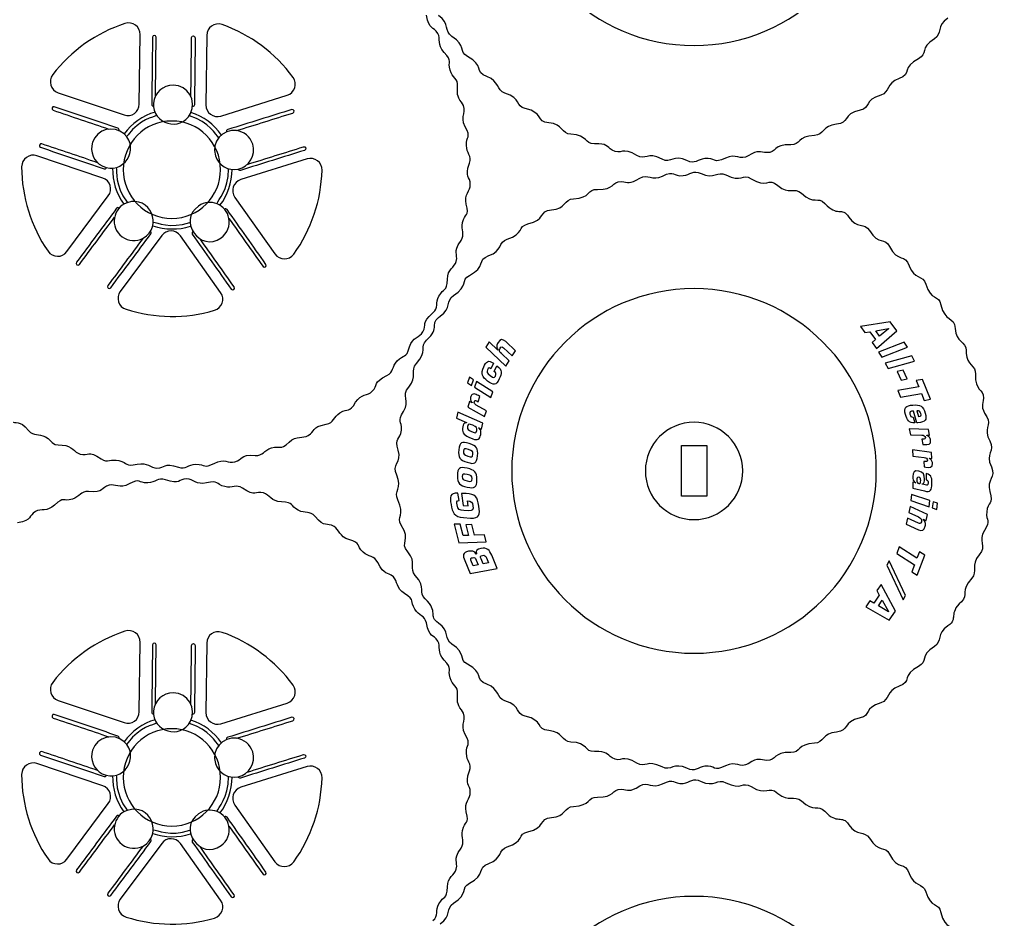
# Model space of a CAD drawing. Extents: x 460 to 1040, y 10 to 890.
# Drawn here: x 645.4 to 743.6, y 596.3 to 686.7 of the extents above; entities that cross this region are included whole.
import ezdxf

# ---------------------------------------------------------------- set-up
doc = ezdxf.new("R2010")
doc.units = 0
doc.layers.get('0').update_dxf_attribs({"linetype": 'CONTINUOUS'})

msp = doc.modelspace()

# ---------------------------------------------------------------- linework, layer by layer
at = {"color": 7}
for p, q in [((657.408, 678.2489), (657.4883, 685.2331)), ((664.1844, 685.1537), (664.1041, 678.1719)), ((649.2531, 679.3933), (655.8709, 677.1589)), ((665.6158, 677.0469), (672.2793, 679.128)), ((653.7286, 670.8141), (647.1134, 673.048)), ((674.2758, 672.7358), (667.6118, 670.6546)), ((650.122, 663.4153), (654.2903, 669.0153)), ((667.009, 668.8693), (671.0493, 663.172)), ((659.6623, 665.0175), (655.4942, 659.4169)), ((665.5867, 659.2982), (661.5464, 664.9957)), ((711.9212, 638.8051), (711.9212, 643.9048)), ((711.9212, 643.9048), (714.4712, 643.9048)), ((714.4712, 643.9048), (714.4712, 638.8051)), ((714.4712, 638.8051), (711.9212, 638.8051)), ((657.408, 617.1369), (657.4883, 624.1211)), ((664.1844, 624.0417), (664.1041, 617.0599)), ((649.2531, 618.2813), (655.8709, 616.0469)), ((665.6158, 615.9349), (672.2793, 618.016)), ((653.7286, 609.7021), (647.1134, 611.936)), ((674.2758, 611.6238), (667.6118, 609.5426)), ((650.122, 602.3033), (654.2903, 607.9033)), ((667.009, 607.7573), (671.0493, 602.06)), ((659.6623, 603.9055), (655.4942, 598.3049)), ((665.5867, 598.1862), (661.5464, 603.8837))]:
    msp.add_line(p, q, dxfattribs=at)
at = {"color": 1}
for p, q in [((656.2756, 675.1628), (656.1279, 674.9741)), ((732.936, 656.3452), (729.934, 655.8729)), ((733.5811, 655.4587), (732.936, 656.3452)), ((729.934, 655.8729), (730.3754, 655.2664)), ((730.3754, 655.2664), (730.8874, 655.3536)), ((730.8874, 655.3536), (731.4582, 654.5693)), ((731.4703, 655.4478), (732.7598, 655.6681)), ((731.8651, 654.9055), (731.4703, 655.4478)), ((731.5408, 653.6655), (733.5811, 655.4587)), ((732.7639, 655.6624), (731.8651, 654.9055)), ((732.7598, 655.6681), (732.7639, 655.6624)), ((695.2272, 653.4433), (694.2574, 654.3655)), ((731.4582, 654.5693), (731.1078, 654.2605)), ((692.5941, 654.3252), (692.2694, 653.7965)), ((692.2694, 653.7965), (694.2737, 651.8916)), ((693.4583, 653.5061), (692.5941, 654.3252)), ((693.4716, 653.5278), (693.4583, 653.5061)), ((694.0405, 653.7369), (694.9024, 652.915)), ((694.9024, 652.915), (695.2272, 653.4433)), ((731.1078, 654.2605), (731.5408, 653.6655)), ((734.3145, 654.3094), (731.7373, 653.3075)), ((732.0771, 652.7887), (734.6543, 653.7905)), ((734.6543, 653.7905), (734.3145, 654.3094)), ((694.5984, 652.4201), (693.8256, 653.1534)), ((694.2737, 651.8916), (694.5984, 652.4201)), ((731.7373, 653.3075), (732.0771, 652.7887)), ((735.1006, 652.9382), (732.4364, 652.1985)), ((732.7228, 651.6483), (735.3871, 652.388)), ((735.3871, 652.388), (735.1006, 652.9382)), ((693.0344, 652.1848), (692.7628, 651.6272)), ((693.1059, 651.3598), (693.3775, 651.9173)), ((732.4364, 652.1985), (732.7228, 651.6483)), ((734.2167, 651.4997), (733.6265, 651.3685)), ((734.6252, 650.608), (734.2167, 651.4997)), ((690.6232, 650.7866), (690.4081, 650.2049)), ((691.0347, 650.5268), (690.6232, 650.7866)), ((690.8194, 649.945), (691.0347, 650.5268)), ((733.6265, 651.3685), (734.0348, 650.4763)), ((734.0348, 650.4763), (734.6252, 650.608)), ((736.1796, 650.5552), (735.547, 650.447)), ((735.547, 650.447), (735.8033, 649.8035)), ((736.972, 648.5648), (736.1796, 650.5552)), ((690.4081, 650.2049), (690.8194, 649.945)), ((691.3254, 650.3461), (691.11, 649.7644)), ((691.11, 649.7644), (692.7457, 648.7283)), ((692.9611, 649.3101), (691.3254, 650.3461)), ((735.8033, 649.8035), (733.7103, 649.4441)), ((733.7103, 649.4441), (733.9773, 648.774)), ((691.4816, 648.3205), (691.6492, 648.8537)), ((691.6492, 648.8537), (691.5179, 648.929)), ((692.7457, 648.7283), (692.9611, 649.3101)), ((733.9773, 648.774), (736.07, 649.1335)), ((736.07, 649.1335), (736.3396, 648.4568)), ((736.3396, 648.4568), (736.972, 648.5648)), ((690.6234, 648.3447), (690.4429, 647.7699)), ((690.4429, 647.7699), (692.128, 646.8166)), ((690.8701, 648.2026), (690.6234, 648.3447)), ((690.8777, 648.2269), (690.8701, 648.2026)), ((692.3141, 647.4087), (691.3027, 647.9795)), ((691.4009, 648.3647), (691.4816, 648.3205)), ((689.4299, 647.2772), (689.3041, 646.67)), ((689.3041, 646.67), (690.3177, 646.2279)), ((691.9624, 646.1675), (689.4299, 647.2772)), ((692.128, 646.8166), (692.3141, 647.4087)), ((735.2228, 646.7699), (735.39, 646.1835)), ((735.604, 646.1958), (735.2669, 647.3786)), ((735.6161, 647.4033), (735.7832, 646.8169)), ((690.3177, 646.2279), (690.3117, 646.1997)), ((691.5264, 645.6796), (691.5322, 645.7078)), ((691.5322, 645.7078), (691.8367, 645.5601)), ((691.8367, 645.5601), (691.9624, 646.1675)), ((736.7778, 645.5345), (734.8428, 645.5994)), ((734.8428, 645.5994), (734.9518, 644.9888)), ((735.7106, 646.2037), (735.604, 646.1958)), ((736.8836, 644.9414), (736.7778, 645.5345)), ((690.5419, 644.7674), (690.9473, 644.5913)), ((734.9518, 644.9888), (736.1128, 644.9505)), ((736.2038, 644.5638), (736.1118, 644.5657)), ((736.1118, 644.5657), (736.2099, 644.0153)), ((736.6038, 644.9283), (736.5992, 644.9532)), ((736.5992, 644.9532), (736.8836, 644.9414)), ((736.2099, 644.0153), (736.3612, 644.0093)), ((737.0742, 643.2127), (735.1556, 643.4715)), ((735.1556, 643.4715), (735.2029, 642.8529)), ((735.2029, 642.8529), (736.3539, 642.6983)), ((736.8403, 642.6269), (736.8383, 642.6521)), ((736.8383, 642.6521), (737.12, 642.6122)), ((737.12, 642.6122), (737.0742, 643.2127)), ((736.4057, 642.3045), (736.3144, 642.3155)), ((736.3144, 642.3155), (736.357, 641.758)), ((736.357, 641.758), (736.5069, 641.737)), ((736.5592, 641.0827), (736.5447, 640.4626)), ((735.2084, 640.2411), (735.194, 639.621)), ((735.194, 639.621), (736.3708, 639.3412)), ((735.4879, 640.1518), (735.2084, 640.2411)), ((735.4882, 640.1733), (735.4879, 640.1518)), ((736.152, 640.0172), (736.1527, 640.0461)), ((736.4498, 639.9451), (736.152, 640.0172)), ((689.5666, 638.4001), (689.4579, 639.1239)), ((690.2825, 639.0728), (689.8003, 639.1024)), ((689.8003, 639.1024), (689.9829, 637.8862)), ((735.0809, 639.0021), (735.0054, 638.3863)), ((736.9111, 638.3716), (735.0809, 639.0021)), ((689.9829, 637.8862), (690.4941, 637.8574)), ((690.4941, 637.8574), (690.4201, 638.3495)), ((734.9337, 637.784), (734.7991, 637.1784)), ((736.6943, 636.9785), (734.9337, 637.784)), ((735.0054, 638.3863), (736.8359, 637.7558)), ((736.8359, 637.7558), (736.9111, 638.3716)), ((737.2358, 638.2628), (737.1604, 637.6471)), ((737.6961, 638.1048), (737.2358, 638.2628)), ((737.621, 637.4892), (737.6961, 638.1048)), ((690.4961, 637.358), (690.0472, 637.3852)), ((734.7991, 637.1784), (735.7689, 636.7374)), ((736.5598, 636.3729), (736.6943, 636.9785)), ((737.1604, 637.6471), (737.621, 637.4892)), ((689.6759, 636.0183), (689.0724, 635.9917)), ((689.0724, 635.9917), (689.5442, 634.1319)), ((689.9703, 634.8578), (689.6759, 636.0183)), ((689.9958, 636.6593), (690.7097, 636.6169)), ((690.8456, 635.9691), (690.2412, 635.9458)), ((690.2412, 635.9458), (690.5127, 634.876)), ((691.117, 634.8995), (690.8456, 635.9691)), ((734.673, 636.6116), (734.5383, 636.006)), ((734.5383, 636.006), (735.756, 635.4507)), ((735.756, 636.1157), (734.673, 636.6116)), ((736.2256, 636.4991), (736.2311, 636.5237)), ((736.2311, 636.5237), (736.5598, 636.3729)), ((690.5127, 634.876), (689.9703, 634.8578)), ((692.1297, 634.9405), (691.117, 634.8995)), ((692.3072, 634.2413), (692.1297, 634.9405)), ((689.5442, 634.1319), (692.3072, 634.2413)), ((733.8339, 633.7281), (733.5776, 633.0539)), ((735.6194, 632.579), (733.8339, 633.7281)), ((691.3222, 633.0058), (691.2932, 633.0012)), ((693.4015, 631.5565), (692.8482, 632.881)), ((733.5776, 633.0539), (735.3632, 631.9046)), ((735.8654, 633.2261), (735.6194, 632.579)), ((735.6437, 630.8758), (736.4045, 632.8787)), ((736.4045, 632.8787), (735.8654, 633.2261)), ((690.1368, 632.3539), (690.6844, 631.043)), ((690.9996, 631.8232), (690.7658, 632.3826)), ((691.4924, 631.916), (690.9996, 631.8232)), ((691.2921, 632.3952), (691.4924, 631.916)), ((691.9966, 632.0094), (691.7813, 632.5252)), ((692.5288, 632.1104), (691.9966, 632.0094)), ((692.319, 632.6132), (692.5288, 632.1104)), ((732.8382, 632.319), (732.5988, 631.8867)), ((732.5988, 631.8867), (734.2297, 628.4093)), ((734.4691, 628.8414), (732.8382, 632.319)), ((735.3632, 631.9046), (735.1044, 631.2236)), ((690.6844, 631.043), (693.4015, 631.5565)), ((735.1044, 631.2236), (735.6437, 630.8758)), ((732.005, 629.9412), (731.5803, 629.3229)), ((733.4511, 627.2686), (732.005, 629.9412)), ((731.8333, 628.8694), (731.2841, 628.0696)), ((731.5803, 629.3229), (731.8333, 628.8694)), ((734.2297, 628.4093), (734.4691, 628.8414)), ((730.8761, 628.2972), (730.4597, 627.6904)), ((731.2841, 628.0696), (730.8761, 628.2972)), ((731.7367, 627.7982), (732.1163, 628.3512)), ((732.1163, 628.3512), (732.754, 627.2091)), ((730.4597, 627.6904), (732.8304, 626.3648)), ((732.7499, 627.2032), (731.7367, 627.7982)), ((732.754, 627.2091), (732.7499, 627.2032)), ((732.8304, 626.3648), (733.4511, 627.2686)), ((656.2756, 614.0508), (656.1279, 613.8621))]:
    msp.add_line(p, q, dxfattribs=at)
at = {"color": 3}
for points in [[(694.8633, 702.4671), (694.8633, 692.3421), (703.0713, 684.1342), (713.1962, 684.1342)], [(713.1962, 684.1342), (723.3213, 684.1342), (731.5293, 692.3421), (731.5293, 702.4671)], [(687.4247, 685.357), (686.9778, 686.1202), (686.5731, 685.6094), (686.2755, 687.1823)], [(688.8435, 685.0548), (688.0204, 685.5799), (688.7007, 686.3327), (687.5073, 687.1523)], [(738.7291, 686.8942), (737.5266, 686.0881), (738.2034, 685.3311), (737.3725, 684.8104)], [(688.0664, 683.4502), (687.3582, 684.2025), (687.7454, 684.8091), (687.4247, 685.357)], [(690.423, 683.0345), (689.4996, 683.5201), (690.329, 684.107), (688.8435, 685.0548)], [(737.3725, 684.8104), (735.8744, 683.872), (736.7023, 683.2823), (735.7729, 682.8064)], [(688.664, 681.6563), (688.3723, 682.6231), (688.9815, 682.478), (688.0664, 683.4502)], [(692.3472, 681.0254), (691.1001, 681.4646), (692.0959, 682.1546), (690.423, 683.0345)], [(735.7729, 682.8064), (734.0923, 681.9462), (735.0807, 681.2436), (733.8285, 680.8166)], [(689.4229, 680.0286), (689.4822, 680.8191), (688.8926, 680.8988), (688.664, 681.6563)], [(694.18, 679.3454), (693.2474, 679.6402), (693.7117, 680.5449), (692.3472, 681.0254)], [(689.8104, 678.4307), (689.3262, 679.0533), (689.3742, 679.3803), (689.4229, 680.0286)], [(733.8285, 680.8166), (732.4588, 680.3495), (732.9156, 679.4418), (731.9788, 679.155)], [(696.2285, 677.8025), (695.2124, 678.0308), (695.86, 678.814), (694.18, 679.3454)], [(731.9788, 679.155), (730.2917, 678.6383), (730.9356, 677.8535), (729.9158, 677.6332)], [(690.187, 675.9606), (689.5749, 677.0981), (690.5368, 677.4936), (689.8104, 678.4307)], [(698.6055, 676.3595), (697.2882, 676.4631), (698.068, 677.3896), (696.2285, 677.8025)], [(729.9158, 677.6332), (728.0685, 677.2339), (728.8429, 676.3054), (727.5237, 676.2138)], [(700.8106, 675.2109), (699.8375, 675.2561), (700.0453, 676.2462), (698.6055, 676.3595)], [(727.5237, 676.2138), (726.0818, 676.1139), (726.2799, 675.1217), (725.3055, 675.088)], [(690.3007, 674.0733), (690.2688, 675.0833), (690.8196, 674.7851), (690.187, 675.9606)], [(703.1901, 674.2514), (702.1491, 674.2107), (702.5711, 675.129), (700.8106, 675.2109)], [(725.3055, 675.088), (723.5445, 675.0274), (723.9616, 674.1012), (722.9179, 674.1523)], [(690.6116, 672.3038), (690.8742, 673.0524), (690.3257, 673.2803), (690.3007, 674.0733)], [(704.9754, 673.6079), (704.3759, 673.9773), (704.4668, 674.3011), (703.1901, 674.2514)], [(707.4582, 673.0845), (705.9735, 674.0412), (705.8542, 673.0668), (704.9754, 673.6079)], [(722.9179, 674.1523), (721.1542, 674.2384), (721.5408, 673.3368), (720.5074, 673.3634)], [(709.9948, 672.7006), (708.4311, 673.5256), (708.3346, 672.5198), (707.4582, 673.0845)], [(712.4766, 672.5683), (711.175, 673.2048), (710.861, 672.2435), (709.9948, 672.7006)], [(718.6374, 673.0273), (717.8671, 672.5435), (717.3884, 673.3398), (716.3611, 672.8162)], [(720.5074, 673.3634), (719.8101, 673.3811), (719.7205, 673.7077), (718.6374, 673.0273)], [(690.6943, 670.1493), (690.6885, 671.0356), (690.0817, 670.7931), (690.6116, 672.3038)], [(714.2803, 672.768), (713.5336, 672.6921), (713.3336, 672.1492), (712.4766, 672.5683)], [(716.3611, 672.8162), (715.1221, 672.1846), (715.3554, 672.8776), (714.2803, 672.768)], [(707.755, 670.7942), (708.5249, 671.2793), (709.0037, 670.4819), (710.0317, 671.0058)], [(710.0317, 671.0058), (711.2712, 671.6377), (711.0367, 670.9442), (712.1123, 671.0538)], [(712.1123, 671.0538), (712.8569, 671.1298), (713.0607, 671.673), (713.916, 671.2537)], [(713.916, 671.2537), (715.2139, 670.6174), (715.5342, 671.5777), (716.3978, 671.1213)], [(716.3978, 671.1213), (717.9588, 670.2967), (718.058, 671.302), (718.9344, 670.7373)], [(690.2962, 668.1779), (690.0577, 669.1841), (690.6984, 669.5122), (690.6943, 670.1493)], [(703.4746, 669.6697), (705.2423, 669.5857), (704.8541, 670.4874), (705.8854, 670.4584)], [(705.8854, 670.4584), (706.5849, 670.4386), (706.6774, 670.115), (707.755, 670.7942)], [(718.9344, 670.7373), (720.5242, 669.7127), (720.6319, 670.9192), (721.6301, 670.048)], [(701.0871, 668.7339), (702.8485, 668.7946), (702.429, 669.7194), (703.4746, 669.6697)], [(721.6301, 670.048), (722.721, 669.0958), (723.2749, 669.9443), (723.9931, 669.2784)], [(723.9931, 669.2784), (725.2888, 668.0774), (725.6416, 669.0237), (726.343, 668.252)], [(689.9198, 666.3247), (690.1509, 667.3109), (690.604, 666.8794), (690.2962, 668.1779)], [(698.8694, 667.6077), (700.3068, 667.7044), (700.1132, 668.7003), (701.0871, 668.7339)], [(726.343, 668.252), (727.6141, 666.8534), (728.0346, 667.9846), (728.7689, 666.8877)], [(696.4771, 666.1888), (698.3217, 666.5865), (697.5528, 667.5192), (698.8694, 667.6077)], [(689.7611, 664.5356), (690.2069, 665.1881), (689.7385, 665.5507), (689.9198, 666.3247)], [(694.4138, 664.667), (696.1021, 665.184), (695.4567, 665.9689), (696.4771, 666.1888)], [(728.7689, 666.8877), (729.5732, 665.6867), (730.3329, 666.3611), (730.8527, 665.5309)], [(730.8527, 665.5309), (731.7905, 664.0335), (732.381, 664.8607), (732.8569, 663.9312)], [(689.2826, 662.4324), (689.5069, 663.2857), (688.8583, 663.214), (689.7611, 664.5356)], [(692.5642, 663.0055), (693.9317, 663.4702), (693.4783, 664.3806), (694.4138, 664.667)], [(732.8569, 663.9312), (733.717, 662.2515), (734.4196, 663.2394), (734.8468, 661.9869)], [(688.3876, 660.6324), (688.4163, 661.6643), (689.12, 661.8139), (689.2826, 662.4324)], [(690.6199, 661.0154), (692.2984, 661.8749), (691.314, 662.5807), (692.5642, 663.0055)], [(734.8468, 661.9869), (735.3142, 660.6166), (736.2204, 661.0751), (736.5081, 660.1375)], [(687.5448, 658.9387), (688.0229, 659.8309), (688.3504, 659.299), (688.3876, 660.6324)], [(689.0202, 659.011), (690.5175, 659.9488), (689.6902, 660.5393), (690.6199, 661.0154)], [(713.1962, 659.6881), (703.0713, 659.6881), (694.8633, 651.4802), (694.8633, 641.3551)], [(731.5293, 641.3551), (731.5293, 651.4802), (723.3213, 659.6881), (713.1962, 659.6881)], [(736.5081, 660.1375), (737.0253, 658.4511), (737.8083, 659.0987), (738.0301, 658.0742)], [(686.9298, 657.2523), (687.5285, 657.7688), (687.1697, 658.2383), (687.5448, 658.9387)], [(687.6633, 656.9275), (688.8656, 657.7327), (688.1891, 658.4906), (689.0202, 659.011)], [(738.0301, 658.0742), (738.4296, 656.2275), (739.3592, 657.0002), (739.4494, 655.6822)], [(685.922, 655.3433), (686.3601, 656.1095), (685.7161, 656.205), (686.9298, 657.2523)], [(686.2991, 654.5015), (687.696, 655.7678), (686.5679, 656.194), (687.6633, 656.9275)], [(684.5918, 653.8373), (684.8876, 654.8273), (685.6053, 654.7891), (685.922, 655.3433)], [(739.4494, 655.6822), (739.5481, 654.2415), (740.5417, 654.4379), (740.5754, 653.4638)], [(685.2726, 652.1515), (686.4731, 653.4449), (685.5294, 653.804), (686.2991, 654.5015)], [(683.3373, 652.4202), (684.0308, 653.1587), (684.2096, 652.5572), (684.5918, 653.8373)], [(740.5754, 653.4638), (740.5789, 653.364), (740.5731, 653.2636), (740.5771, 653.1638)], [(682.307, 650.9493), (683.0206, 651.2926), (682.7967, 651.8446), (683.3373, 652.4202)], [(740.5771, 653.1638), (740.6205, 652.0185), (741.5545, 651.9887), (741.5111, 651.0769)], [(684.5034, 649.7885), (685.4546, 650.8771), (684.6072, 651.4344), (685.2726, 652.1515)], [(680.8416, 649.3671), (681.4631, 649.9955), (680.8627, 650.2545), (682.307, 650.9493)], [(741.5111, 651.0769), (741.4271, 649.3097), (742.3265, 649.6993), (742.2999, 648.6662)], [(683.9869, 647.3445), (684.6676, 648.4167), (683.7201, 648.892), (684.5034, 649.7885)], [(679.1668, 648.2561), (679.7087, 649.1363), (680.3918, 648.9124), (680.8416, 649.3671)], [(742.2999, 648.6662), (742.282, 647.9695), (741.9554, 647.8785), (742.6359, 646.7961)], [(677.5879, 647.212), (678.4483, 647.7454), (678.4667, 647.1189), (679.1668, 648.2561)], [(644.3736, 646.4111), (645.1401, 645.9728), (645.2357, 646.6164), (646.2827, 645.4032)], [(676.2126, 646.0575), (676.9904, 646.2049), (676.9159, 646.7954), (677.5879, 647.212)], [(683.7626, 645.4661), (683.8501, 646.4587), (683.288, 646.2438), (683.9869, 647.3445)], [(742.6359, 646.7961), (743.152, 645.9752), (742.2435, 645.6052), (742.9304, 644.3702)], [(674.3874, 644.9083), (675.1502, 645.3551), (674.6393, 645.7595), (676.2126, 646.0575)], [(646.2827, 645.4032), (646.7991, 644.8047), (647.2674, 645.1637), (647.9688, 644.7882)], [(647.9688, 644.7882), (648.8613, 644.3103), (648.3293, 643.9825), (649.6627, 643.9452)], [(672.4807, 644.2665), (673.2332, 644.9745), (673.8402, 644.5878), (674.3874, 644.9083)], [(683.4509, 643.4294), (683.0489, 644.7642), (683.6686, 644.3999), (683.7626, 645.4661)], [(649.6627, 643.9452), (650.6943, 643.9165), (650.8458, 643.2121), (651.4627, 643.0502)], [(669.0588, 642.9102), (669.8488, 642.8505), (669.9276, 643.4396), (670.6867, 643.669)], [(670.6867, 643.669), (671.6532, 643.9608), (671.5085, 643.3515), (672.4807, 644.2665)], [(742.9304, 644.3702), (743.5146, 643.32), (742.4456, 643.1461), (743.1003, 641.7741)], [(651.4627, 643.0502), (652.3165, 642.8263), (652.244, 643.4744), (653.5659, 642.5719)], [(653.5659, 642.5719), (654.2187, 642.1262), (654.5813, 642.5944), (655.3549, 642.4133)], [(664.9908, 642.1458), (665.9014, 642.6355), (666.3864, 642.104), (666.999, 642.2724)], [(666.999, 642.2724), (667.851, 642.5066), (667.4639, 643.0308), (669.0588, 642.9102)], [(683.2922, 640.9359), (682.7789, 642.0097), (683.8181, 642.2104), (683.4509, 643.4294)], [(655.3549, 642.4133), (656.3402, 642.1823), (655.9109, 641.729), (657.2081, 642.0368)], [(657.2081, 642.0368), (658.2135, 642.2753), (658.5419, 641.6352), (659.1795, 641.6387)], [(659.1795, 641.6387), (660.0628, 641.6438), (659.8239, 642.2514), (661.3342, 641.7214)], [(661.3342, 641.7214), (662.0808, 641.4596), (662.3117, 642.0072), (663.1036, 642.0322)], [(663.1036, 642.0322), (664.1133, 642.0639), (663.8162, 641.5139), (664.9908, 642.1458)], [(743.1003, 641.7741), (743.6135, 640.6985), (742.5746, 640.4987), (742.9417, 639.2806)], [(658.2599, 640.1586), (657.2493, 640.1267), (657.5479, 640.6775), (656.3722, 640.0443)], [(660.0292, 640.4694), (659.2817, 640.7315), (659.053, 640.1836), (658.2599, 640.1586)], [(683.3998, 638.4527), (682.9503, 639.3256), (683.9175, 639.6287), (683.2922, 640.9359)], [(694.8633, 641.3551), (694.8633, 631.2301), (703.0713, 623.0222), (713.1962, 623.0222)], [(713.1962, 623.0222), (723.3213, 623.0222), (731.5293, 631.2301), (731.5293, 641.3551)], [(654.3645, 639.9182), (653.5122, 639.6846), (653.901, 639.1607), (652.3045, 639.2807)], [(656.3722, 640.0443), (655.462, 639.554), (654.978, 640.0863), (654.3645, 639.9182)], [(662.1837, 640.5521), (661.2997, 640.5473), (661.5409, 639.9395), (660.0292, 640.4694)], [(664.1553, 640.1539), (663.1492, 639.9155), (662.8217, 640.5556), (662.1837, 640.5521)], [(666.0085, 639.7775), (665.0224, 640.0081), (665.4537, 640.4616), (664.1553, 640.1539)], [(667.7974, 639.6188), (667.1446, 640.0645), (666.7825, 639.5966), (666.0085, 639.7775)], [(669.9008, 639.1406), (669.0467, 639.3647), (669.1189, 638.7165), (667.7974, 639.6188)], [(650.6765, 638.5217), (649.708, 638.2291), (649.8534, 638.8386), (648.8825, 637.9237)], [(652.3045, 639.2807), (651.5146, 639.3401), (651.4342, 638.7506), (650.6765, 638.5217)], [(671.7009, 638.2454), (670.6679, 638.2746), (670.5176, 638.9787), (669.9008, 639.1406)], [(742.9417, 639.2806), (743.3437, 637.9458), (742.724, 638.3094), (742.63, 637.2437)], [(648.8825, 637.9237), (648.1309, 637.2157), (647.5246, 637.6028), (646.9761, 637.2824)], [(673.3947, 637.4025), (672.5018, 637.8803), (673.0356, 638.2077), (671.7009, 638.2454)], [(683.7566, 635.9139), (683.2014, 636.7982), (684.2105, 636.8786), (683.3998, 638.4527)], [(646.9761, 637.2824), (646.2153, 636.8381), (646.723, 636.4303), (645.1509, 636.1332)], [(675.0807, 636.7874), (674.5653, 637.3856), (674.0957, 637.0275), (673.3947, 637.4025)], [(676.9898, 635.7798), (676.2255, 636.2172), (676.1253, 635.5751), (675.0807, 636.7874)], [(742.63, 637.2437), (742.5427, 636.2537), (743.1041, 636.4626), (742.4057, 635.3653)], [(678.4958, 634.4495), (677.5064, 634.7449), (677.543, 635.4634), (676.9898, 635.7798)], [(684.4192, 633.2107), (683.5609, 634.2153), (684.7626, 634.3113), (683.7566, 635.9139)], [(742.4057, 635.3653), (741.725, 634.2958), (742.6721, 633.8181), (741.8895, 632.9212)], [(679.9126, 633.195), (679.1747, 633.8884), (679.7744, 634.0679), (678.4958, 634.4495)], [(681.3839, 632.1644), (681.0403, 632.879), (680.4892, 632.6533), (679.9126, 633.195)], [(685.1668, 630.8392), (684.5059, 631.5638), (685.3618, 632.1076), (684.4192, 633.2107)], [(741.8895, 632.9212), (740.9363, 631.8285), (741.7858, 631.2772), (741.12, 630.5584)], [(682.9663, 630.699), (682.3379, 631.3209), (682.0783, 630.7207), (681.3839, 632.1644)], [(686.1681, 628.4798), (685.4032, 629.1907), (686.3569, 629.5345), (685.1668, 630.8392)], [(684.0767, 629.0242), (683.1977, 629.5651), (683.4199, 630.2501), (682.9663, 630.699)], [(741.12, 630.5584), (739.918, 629.261), (740.8652, 628.9097), (740.0935, 628.2085)], [(685.121, 627.4456), (684.5871, 628.3054), (685.2142, 628.3243), (684.0767, 629.0242)], [(687.5073, 626.0403), (686.4192, 626.7876), (687.5542, 627.1917), (686.1681, 628.4798)], [(740.0935, 628.2085), (738.6942, 626.9366), (739.826, 626.5175), (738.7291, 625.7822)], [(686.2755, 626.0703), (686.1281, 626.8491), (685.5393, 626.7722), (685.121, 627.4456)], [(687.4247, 624.245), (686.9778, 625.0082), (686.5731, 624.4974), (686.2755, 626.0703)], [(688.8435, 623.9428), (688.0204, 624.4679), (688.7007, 625.2207), (687.5073, 626.0403)], [(738.7291, 625.7822), (737.5266, 624.9761), (738.2034, 624.2191), (737.3725, 623.6984)], [(688.0664, 622.3382), (687.3582, 623.0905), (687.7454, 623.6971), (687.4247, 624.245)], [(690.423, 621.9225), (689.4996, 622.4081), (690.329, 622.995), (688.8435, 623.9428)], [(737.3725, 623.6984), (735.8744, 622.76), (736.7023, 622.1703), (735.7729, 621.6944)], [(688.664, 620.5443), (688.3723, 621.5111), (688.9815, 621.366), (688.0664, 622.3382)], [(692.3472, 619.9134), (691.1001, 620.3526), (692.0959, 621.0426), (690.423, 621.9225)], [(735.7729, 621.6944), (734.0923, 620.8342), (735.0807, 620.1316), (733.8285, 619.7046)], [(689.4229, 618.9166), (689.4822, 619.7071), (688.8926, 619.7868), (688.664, 620.5443)], [(694.18, 618.2334), (693.2474, 618.5282), (693.7117, 619.4329), (692.3472, 619.9134)], [(733.8285, 619.7046), (732.4588, 619.2375), (732.9156, 618.3298), (731.9788, 618.043)], [(689.8104, 617.3187), (689.3262, 617.9413), (689.3742, 618.2683), (689.4229, 618.9166)], [(696.2285, 616.6905), (695.2124, 616.9188), (695.86, 617.702), (694.18, 618.2334)], [(731.9788, 618.043), (730.2917, 617.5263), (730.9356, 616.7415), (729.9158, 616.5212)], [(690.187, 614.8486), (689.5749, 615.9861), (690.5368, 616.3816), (689.8104, 617.3187)], [(698.6055, 615.2475), (697.2882, 615.3511), (698.068, 616.2776), (696.2285, 616.6905)], [(729.9158, 616.5212), (728.0685, 616.1219), (728.8429, 615.1934), (727.5237, 615.1018)], [(700.8106, 614.0989), (699.8375, 614.1441), (700.0453, 615.1342), (698.6055, 615.2475)], [(727.5237, 615.1018), (726.0818, 615.0019), (726.2799, 614.0097), (725.3055, 613.976)], [(690.3007, 612.9613), (690.2688, 613.9713), (690.8196, 613.6731), (690.187, 614.8486)], [(703.1901, 613.1394), (702.1491, 613.0987), (702.5711, 614.017), (700.8106, 614.0989)], [(704.9754, 612.4959), (704.3759, 612.8653), (704.4668, 613.1891), (703.1901, 613.1394)], [(722.9179, 613.0403), (721.1542, 613.1264), (721.5408, 612.2248), (720.5074, 612.2514)], [(725.3055, 613.976), (723.5445, 613.9154), (723.9616, 612.9892), (722.9179, 613.0403)], [(690.6116, 611.1918), (690.8742, 611.9404), (690.3257, 612.1683), (690.3007, 612.9613)], [(707.4582, 611.9725), (705.9735, 612.9292), (705.8542, 611.9548), (704.9754, 612.4959)], [(709.9948, 611.5886), (708.4311, 612.4136), (708.3346, 611.4078), (707.4582, 611.9725)], [(718.6374, 611.9153), (717.8671, 611.4315), (717.3884, 612.2278), (716.3611, 611.7042)], [(720.5074, 612.2514), (719.8101, 612.2691), (719.7205, 612.5957), (718.6374, 611.9153)], [(690.6943, 609.0373), (690.6885, 609.9236), (690.0817, 609.6811), (690.6116, 611.1918)], [(712.4766, 611.4563), (711.175, 612.0928), (710.861, 611.1315), (709.9948, 611.5886)], [(714.2803, 611.656), (713.5336, 611.5801), (713.3336, 611.0372), (712.4766, 611.4563)], [(716.3611, 611.7042), (715.1221, 611.0726), (715.3554, 611.7656), (714.2803, 611.656)], [(707.755, 609.6822), (708.5249, 610.1673), (709.0037, 609.3699), (710.0317, 609.8938)], [(710.0317, 609.8938), (711.2712, 610.5257), (711.0367, 609.8322), (712.1123, 609.9418)], [(712.1123, 609.9418), (712.8569, 610.0178), (713.0607, 610.561), (713.916, 610.1417)], [(713.916, 610.1417), (715.2139, 609.5054), (715.5342, 610.4657), (716.3978, 610.0093)], [(716.3978, 610.0093), (717.9588, 609.1847), (718.058, 610.19), (718.9344, 609.6253)], [(703.4746, 608.5577), (705.2423, 608.4737), (704.8541, 609.3754), (705.8854, 609.3464)], [(705.8854, 609.3464), (706.5849, 609.3266), (706.6774, 609.003), (707.755, 609.6822)], [(718.9344, 609.6253), (720.5242, 608.6007), (720.6319, 609.8072), (721.6301, 608.936)], [(690.2962, 607.0659), (690.0577, 608.0721), (690.6984, 608.4002), (690.6943, 609.0373)], [(701.0871, 607.6219), (702.8485, 607.6826), (702.429, 608.6074), (703.4746, 608.5577)], [(721.6301, 608.936), (722.721, 607.9838), (723.2749, 608.8323), (723.9931, 608.1664)], [(698.8694, 606.4957), (700.3068, 606.5924), (700.1132, 607.5883), (701.0871, 607.6219)], [(723.9931, 608.1664), (725.2888, 606.9654), (725.6416, 607.9117), (726.343, 607.14)], [(689.9198, 605.2127), (690.1509, 606.1989), (690.604, 605.7674), (690.2962, 607.0659)], [(696.4771, 605.0768), (698.3217, 605.4745), (697.5528, 606.4072), (698.8694, 606.4957)], [(726.343, 607.14), (727.6141, 605.7414), (728.0346, 606.8726), (728.7689, 605.7757)], [(728.7689, 605.7757), (729.5732, 604.5747), (730.3329, 605.2491), (730.8527, 604.4189)], [(689.7611, 603.4236), (690.2069, 604.0761), (689.7385, 604.4387), (689.9198, 605.2127)], [(694.4138, 603.555), (696.1021, 604.072), (695.4567, 604.8569), (696.4771, 605.0768)], [(730.8527, 604.4189), (731.7905, 602.9215), (732.381, 603.7487), (732.8569, 602.8192)], [(689.2826, 601.3204), (689.5069, 602.1737), (688.8583, 602.102), (689.7611, 603.4236)], [(692.5642, 601.8935), (693.9317, 602.3582), (693.4783, 603.2686), (694.4138, 603.555)], [(732.8569, 602.8192), (733.717, 601.1395), (734.4196, 602.1274), (734.8468, 600.8749)], [(688.3876, 599.5204), (688.4163, 600.5523), (689.12, 600.7019), (689.2826, 601.3204)], [(690.6199, 599.9034), (692.2984, 600.7629), (691.314, 601.4687), (692.5642, 601.8935)], [(734.8468, 600.8749), (735.3142, 599.5046), (736.2204, 599.9631), (736.5081, 599.0255)], [(687.5448, 597.8267), (688.0229, 598.7189), (688.3504, 598.187), (688.3876, 599.5204)], [(689.0202, 597.899), (690.5175, 598.8368), (689.6902, 599.4273), (690.6199, 599.9034)], [(713.1962, 598.5761), (703.0713, 598.5761), (694.8633, 590.3682), (694.8633, 580.2431)], [(731.5293, 580.2431), (731.5293, 590.3682), (723.3213, 598.5761), (713.1962, 598.5761)], [(736.5081, 599.0255), (737.0253, 597.3391), (737.8083, 597.9867), (738.0301, 596.9622)], [(686.9298, 596.1403), (687.5285, 596.6568), (687.1697, 597.1263), (687.5448, 597.8267)], [(687.6633, 595.8155), (688.8656, 596.6207), (688.1891, 597.3786), (689.0202, 597.899)], [(738.0301, 596.9622), (738.4296, 595.1155), (739.3592, 595.8882), (739.4494, 594.5702)]]:
    msp.add_open_spline(points, degree=3, dxfattribs=at)
at = {"color": 7}
for points in [[(655.9592, 686.3526), (653.0907, 685.4072), (650.5433, 683.6008), (648.7024, 681.2066)], [(657.4883, 685.2331), (657.4976, 686.0355), (656.7214, 686.6037), (655.9592, 686.3526)], [(665.7369, 686.2385), (664.9812, 686.5056), (664.1937, 685.9549), (664.1844, 685.1537)], [(672.872, 680.9276), (671.0771, 683.3785), (668.6016, 685.2256), (665.7369, 686.2385)], [(648.7024, 681.2066), (648.2134, 680.5703), (648.4929, 679.6499), (649.2531, 679.3933)], [(672.2793, 679.128), (673.045, 679.367), (673.346, 680.2805), (672.872, 680.9276)], [(655.8709, 677.1589), (656.624, 676.9046), (657.3988, 677.4541), (657.408, 678.2489)], [(664.1041, 678.1719), (664.0949, 677.3771), (664.8574, 676.8099), (665.6158, 677.0469)], [(660.6817, 676.5456), (657.9788, 676.5456), (655.7876, 674.3544), (655.7876, 671.6515)], [(665.5758, 671.6515), (665.5758, 674.3544), (663.3846, 676.5456), (660.6817, 676.5456)], [(647.1134, 673.048), (646.3541, 673.3044), (645.574, 672.7431), (645.5762, 671.9417)], [(675.7872, 671.5921), (675.8089, 672.3945), (675.042, 672.9751), (674.2758, 672.7358)], [(645.5762, 671.9417), (645.5846, 668.9027), (646.5084, 665.956), (648.2277, 663.4514)], [(655.7876, 671.6515), (655.7876, 668.9485), (657.9788, 666.7575), (660.6817, 666.7575)], [(660.6817, 666.7575), (663.3846, 666.7575), (665.5758, 668.9485), (665.5758, 671.6515)], [(672.9442, 663.1651), (674.7144, 665.6222), (675.7037, 668.5654), (675.7872, 671.5921)], [(654.2903, 669.0153), (654.7649, 669.6529), (654.4815, 670.56), (653.7286, 670.8141)], [(667.6118, 670.6546), (666.8536, 670.4179), (666.5493, 669.5178), (667.009, 668.8693)], [(661.5464, 664.9957), (661.0867, 665.6441), (660.1367, 665.6547), (659.6623, 665.0175)], [(648.2277, 663.4514), (648.6815, 662.7902), (649.6432, 662.7716), (650.122, 663.4153)], [(671.0493, 663.172), (671.5133, 662.5175), (672.4753, 662.5142), (672.9442, 663.1651)], [(655.4942, 659.4169), (655.015, 658.773), (655.3094, 657.857), (656.0737, 657.6124)], [(664.9666, 657.5077), (665.7359, 657.735), (666.0507, 658.6439), (665.5867, 659.2982)], [(656.0737, 657.6124), (658.9574, 656.6901), (662.0625, 656.6499), (664.9666, 657.5077)], [(655.9592, 625.2406), (653.0907, 624.2952), (650.5433, 622.4888), (648.7024, 620.0946)], [(657.4883, 624.1211), (657.4976, 624.9235), (656.7214, 625.4917), (655.9592, 625.2406)], [(665.7369, 625.1265), (664.9812, 625.3936), (664.1937, 624.8429), (664.1844, 624.0417)], [(672.872, 619.8156), (671.0771, 622.2665), (668.6016, 624.1136), (665.7369, 625.1265)], [(648.7024, 620.0946), (648.2134, 619.4583), (648.4929, 618.5379), (649.2531, 618.2813)], [(672.2793, 618.016), (673.045, 618.255), (673.346, 619.1685), (672.872, 619.8156)], [(655.8709, 616.0469), (656.624, 615.7926), (657.3988, 616.3421), (657.408, 617.1369)], [(664.1041, 617.0599), (664.0949, 616.2651), (664.8574, 615.6979), (665.6158, 615.9349)], [(660.6817, 615.4336), (657.9788, 615.4336), (655.7876, 613.2424), (655.7876, 610.5395)], [(665.5758, 610.5395), (665.5758, 613.2424), (663.3846, 615.4336), (660.6817, 615.4336)], [(647.1134, 611.936), (646.3541, 612.1924), (645.574, 611.6311), (645.5762, 610.8297)], [(675.7872, 610.4801), (675.8089, 611.2825), (675.042, 611.8631), (674.2758, 611.6238)], [(645.5762, 610.8297), (645.5846, 607.7907), (646.5084, 604.844), (648.2277, 602.3394)], [(655.7876, 610.5395), (655.7876, 607.8365), (657.9788, 605.6455), (660.6817, 605.6455)], [(660.6817, 605.6455), (663.3846, 605.6455), (665.5758, 607.8365), (665.5758, 610.5395)], [(672.9442, 602.0531), (674.7144, 604.5102), (675.7037, 607.4534), (675.7872, 610.4801)], [(654.2903, 607.9033), (654.7649, 608.5409), (654.4815, 609.448), (653.7286, 609.7021)], [(667.6118, 609.5426), (666.8536, 609.3059), (666.5493, 608.4058), (667.009, 607.7573)], [(661.5464, 603.8837), (661.0867, 604.5321), (660.1367, 604.5427), (659.6623, 603.9055)], [(648.2277, 602.3394), (648.6815, 601.6782), (649.6432, 601.6596), (650.122, 602.3033)], [(671.0493, 602.06), (671.5133, 601.4055), (672.4753, 601.4022), (672.9442, 602.0531)], [(655.4942, 598.3049), (655.015, 597.661), (655.3094, 596.745), (656.0737, 596.5004)], [(664.9666, 596.3957), (665.7359, 596.623), (666.0507, 597.5319), (665.5867, 598.1862)], [(656.0737, 596.5004), (658.9574, 595.5781), (662.0625, 595.5379), (664.9666, 596.3957)]]:
    msp.add_open_spline(points, degree=3, dxfattribs=at)
at = {"color": 1}
for points in [[(658.7337, 684.9727), (658.7081, 682.7225), (658.6816, 680.4721), (658.6562, 678.2218)], [(659.1007, 684.9688), (659.1033, 685.2091), (658.7365, 685.2134), (658.7337, 684.9727)], [(659.0325, 679.0456), (659.055, 681.0198), (659.0783, 682.9944), (659.1007, 684.9688)], [(662.5961, 679.005), (662.6186, 680.9793), (662.6419, 682.9537), (662.6641, 684.9278)], [(662.6641, 684.9278), (662.6667, 685.1685), (663.0339, 685.1643), (663.0311, 684.9239)], [(663.0311, 684.9239), (663.0057, 682.6733), (662.9791, 680.4231), (662.9538, 678.1728)], [(660.8275, 680.1616), (659.7788, 680.1739), (658.9267, 679.3611), (658.8471, 678.3541)], [(662.5539, 677.3019), (663.2076, 678.5753), (662.3077, 680.1443), (660.8275, 680.1616)], [(648.8616, 677.9723), (648.6333, 678.0494), (648.5161, 677.7015), (648.7439, 677.6246)], [(655.2583, 675.8121), (653.126, 676.5327), (650.9936, 677.252), (648.8616, 677.9723)], [(658.6562, 678.2218), (658.655, 678.1208), (658.7366, 678.0373), (658.8425, 678.0363)], [(658.8471, 678.3541), (658.6816, 676.2637), (661.5623, 675.3705), (662.5539, 677.3019)], [(662.9538, 678.1728), (662.9527, 678.0716), (662.8693, 677.9901), (662.7587, 677.9917)], [(648.7439, 677.6246), (650.6145, 676.9926), (652.4854, 676.3614), (654.356, 675.7296)], [(658.9878, 677.4502), (657.7436, 677.0727), (656.6449, 676.2933), (655.8769, 675.2441)], [(659.1596, 677.1239), (658.7842, 676.9031), (657.5089, 676.7448), (656.2756, 675.1628)], [(662.4653, 677.0666), (662.4507, 677.0713), (662.437, 677.0775), (662.4246, 677.0853)], [(665.4057, 674.8663), (665.0949, 675.1454), (664.4921, 676.4151), (662.4653, 677.0666)], [(665.6626, 675.1308), (664.9116, 676.206), (663.8501, 676.9996), (662.6041, 677.4073)], [(672.7397, 677.6977), (670.5923, 677.0248), (668.4427, 676.3584), (666.2953, 675.6855)], [(667.1942, 675.5822), (669.0789, 676.1716), (670.9651, 676.7569), (672.8493, 677.3474)], [(672.8493, 677.3474), (673.08, 677.4196), (672.9702, 677.7699), (672.7397, 677.6977)], [(655.8769, 675.2441), (654.8439, 676.1646), (653.166, 675.7571), (652.7095, 674.4045)], [(653.687, 672.0217), (655.7343, 670.9938), (657.5716, 673.734), (655.8769, 675.2441)], [(655.3702, 675.5709), (655.4057, 675.6754), (655.354, 675.7798), (655.2583, 675.8121)], [(667.194, 675.5822), (665.7928, 675.7685), (664.6278, 674.436), (665.0611, 673.0488)], [(666.2953, 675.6855), (666.1989, 675.6554), (666.1449, 675.5518), (666.1765, 675.4511)], [(668.8112, 674.2197), (668.5759, 674.9736), (667.9282, 675.4845), (667.194, 675.5822)], [(647.6044, 674.2479), (647.3764, 674.3251), (647.2591, 673.9773), (647.487, 673.9003)], [(653.2158, 672.3534), (651.3455, 672.9851), (649.4748, 673.616), (647.6044, 674.2479)], [(652.7095, 674.4045), (652.3909, 673.4598), (652.8313, 672.4516), (653.687, 672.0217)], [(667.3447, 671.7128), (668.4665, 671.9529), (669.1592, 673.1048), (668.8112, 674.2197)], [(673.9116, 673.9462), (674.142, 674.0182), (674.2518, 673.6679), (674.0213, 673.5957)], [(647.487, 673.9003), (649.6189, 673.1799), (651.7513, 672.4609), (653.8832, 671.7405)], [(665.0611, 673.0488), (665.3662, 672.0718), (666.3635, 671.5028), (667.3447, 671.7128)], [(674.0213, 673.5957), (671.8739, 672.9228), (669.7245, 672.2561), (667.577, 671.5831)], [(668.2586, 672.1812), (670.1426, 672.7704), (672.0278, 673.3555), (673.9116, 673.9462)], [(653.8832, 671.7405), (653.9791, 671.7081), (654.0835, 671.7598), (654.1173, 671.8601)], [(654.7212, 671.8171), (654.6938, 670.5063), (655.0915, 669.2422), (655.8579, 668.1778)], [(655.0844, 671.88), (655.1817, 671.4466), (654.9112, 670.1147), (656.1712, 668.3708)], [(665.1913, 668.2289), (665.3662, 668.6256), (666.3723, 669.5685), (666.3739, 671.7061)], [(665.5222, 668.0659), (666.3099, 669.1047), (666.736, 670.3769), (666.7409, 671.6792)], [(666.3739, 671.7061), (666.374, 671.7213), (666.3757, 671.7361), (666.3792, 671.7503)], [(667.577, 671.5831), (667.4805, 671.5528), (667.3771, 671.6069), (667.3441, 671.7126)], [(657.7834, 664.7528), (659.8592, 665.8741), (658.4917, 669.1458), (656.1925, 668.3328)], [(656.1925, 668.3328), (654.7368, 667.818), (654.3993, 665.8558), (655.6761, 664.9051)], [(656.1712, 668.3708), (656.1799, 668.3589), (656.1869, 668.346), (656.1925, 668.3328)], [(666.4234, 666.7484), (666.1683, 668.1402), (664.54, 668.8361), (663.3546, 667.9955)], [(655.1252, 667.7643), (653.7797, 665.9601), (652.4396, 664.1521), (651.0942, 662.3479)], [(655.3889, 667.796), (655.3009, 667.862), (655.1854, 667.8453), (655.1252, 667.7643)], [(663.3546, 667.9955), (661.2471, 666.501), (663.5182, 663.2952), (665.6273, 664.7908)], [(666.2439, 667.6362), (666.1855, 667.7186), (666.0704, 667.7382), (665.9842, 667.6769)], [(670.1491, 662.1291), (668.8474, 663.9648), (667.5456, 665.8004), (666.2439, 667.6362)], [(651.3885, 662.1286), (652.5689, 663.7114), (653.7456, 665.2977), (654.9251, 666.8817)], [(658.811, 666.3833), (659.2077, 666.3471), (660.4721, 665.6739), (662.4834, 666.3308)], [(662.4834, 666.3308), (662.4979, 666.3356), (662.5127, 666.3384), (662.5271, 666.3394)], [(665.6273, 664.7908), (666.271, 665.2474), (666.5567, 666.0203), (666.4234, 666.7484)], [(666.4236, 666.7482), (667.5656, 665.1376), (668.7077, 663.5271), (669.8498, 661.9167)], [(654.5419, 659.782), (655.8872, 661.5859), (657.2272, 663.3938), (658.5725, 665.1977)], [(658.5725, 665.1977), (658.6329, 665.2787), (658.616, 665.3939), (658.5311, 665.4574)], [(658.7585, 666.0184), (659.9888, 665.5923), (661.3304, 665.5737), (662.5714, 665.9735)], [(662.7895, 665.411), (662.6993, 665.3475), (662.6798, 665.2326), (662.7382, 665.1501)], [(657.7829, 664.7523), (656.6038, 663.1693), (655.4277, 661.584), (654.2478, 660.0016)], [(655.6761, 664.9051), (656.3087, 664.4341), (657.1322, 664.4013), (657.7834, 664.7528)], [(662.7382, 665.1501), (664.04, 663.3145), (665.3418, 661.4787), (666.6435, 659.6429)], [(666.943, 659.8553), (665.801, 661.4658), (664.6588, 663.0764), (663.5167, 664.6867)], [(651.0942, 662.3479), (650.9498, 662.1544), (651.244, 661.935), (651.3885, 662.1286)], [(669.8498, 661.9167), (669.9894, 661.7197), (670.2889, 661.9321), (670.1491, 662.1291)], [(654.2478, 660.0016), (654.1033, 659.808), (654.3976, 659.5883), (654.5419, 659.782)], [(666.6435, 659.6429), (666.7832, 659.4459), (667.0827, 659.6583), (666.943, 659.8553)], [(694.2574, 654.3655), (693.9556, 654.6527), (693.709, 654.6305), (693.49, 654.274)], [(693.3582, 653.9149), (693.3494, 653.7974), (693.3839, 653.6746), (693.4716, 653.5278)], [(693.49, 654.274), (693.4143, 654.1512), (693.3657, 654.0373), (693.3582, 653.9149)], [(693.8256, 653.1534), (693.6553, 653.3173), (693.5575, 653.4747), (693.703, 653.7113)], [(693.703, 653.7113), (693.8087, 653.8833), (693.9007, 653.861), (694.0405, 653.7369)], [(692.043, 651.8214), (692.2815, 652.311), (692.4896, 652.6067), (693.0344, 652.1848)], [(692.4288, 650.3978), (691.9115, 650.8021), (691.7034, 651.1243), (692.043, 651.8214)], [(692.4268, 651.522), (692.3303, 651.3243), (692.3508, 651.2262), (692.7004, 650.9557)], [(692.578, 651.7091), (692.5265, 651.6942), (692.4837, 651.6388), (692.4268, 651.522)], [(692.7628, 651.6272), (692.6829, 651.694), (692.6279, 651.7208), (692.578, 651.7091)], [(693.3775, 651.9173), (693.662, 651.6944), (693.7913, 651.5153), (693.8112, 651.3171)], [(693.6041, 650.6036), (693.2835, 649.9455), (693.0304, 649.9282), (692.4288, 650.3978)], [(692.7004, 650.9557), (693.0583, 650.6768), (693.1176, 650.6921), (693.2202, 650.9029)], [(693.2202, 650.9029), (693.3435, 651.1558), (693.2946, 651.2117), (693.1059, 651.3598)], [(693.8112, 651.3171), (693.8359, 651.1204), (693.7509, 650.9051), (693.6041, 650.6036)], [(690.7542, 648.8324), (690.7197, 648.7225), (690.7099, 648.6198), (690.7276, 648.5197)], [(690.7276, 648.5197), (690.7454, 648.4195), (690.7949, 648.3245), (690.8777, 648.2269)], [(691.5179, 648.929), (691.2094, 649.1019), (690.8841, 649.2455), (690.7542, 648.8324)], [(691.1024, 648.3527), (691.1534, 648.5145), (691.2824, 648.4322), (691.4009, 648.3647)], [(691.3027, 647.9795), (691.1645, 648.0571), (691.0462, 648.1739), (691.1024, 648.3527)], [(734.4713, 647.0242), (734.2668, 647.7422), (734.4817, 647.9347), (735.2031, 647.9829)], [(735.2031, 647.9829), (735.9463, 648.0337), (736.2379, 647.8918), (736.4467, 647.1598)], [(734.7679, 646.3925), (734.6317, 646.5411), (734.5467, 646.7606), (734.4713, 647.0242)], [(735.2669, 647.3786), (734.9278, 647.3568), (734.8422, 647.3024), (734.9123, 647.0564)], [(734.9123, 647.0564), (734.9647, 646.8724), (735.0211, 646.7534), (735.2228, 646.7699)], [(736.0017, 647.1418), (735.9415, 647.3534), (735.8711, 647.4159), (735.6161, 647.4033)], [(736.4467, 647.1598), (736.6415, 646.4767), (736.4971, 646.2593), (735.7106, 646.2037)], [(735.7832, 646.8169), (736.0696, 646.8387), (736.0591, 646.9406), (736.0017, 647.1418)], [(689.9313, 645.8034), (689.8261, 645.2949), (690.0016, 645.0045), (690.5419, 644.7674)], [(690.3117, 646.1997), (690.0613, 646.2001), (689.9775, 646.026), (689.9313, 645.8034)], [(690.4217, 645.8236), (690.3588, 645.5198), (690.4688, 645.4639), (690.82, 645.3102)], [(690.9522, 645.9494), (690.6073, 646.0982), (690.4883, 646.1447), (690.4217, 645.8236)], [(691.3434, 645.4191), (691.3954, 645.6698), (691.3536, 645.7705), (690.9522, 645.9494)], [(691.7505, 645.3751), (691.7215, 645.4844), (691.6508, 645.5875), (691.5264, 645.6796)], [(735.39, 646.1835), (735.0992, 646.1645), (734.9085, 646.2412), (734.7679, 646.3925)], [(690.82, 645.3102), (691.2515, 645.1178), (691.2907, 645.1648), (691.3434, 645.4191)], [(690.9473, 644.5913), (691.4165, 644.3837), (691.6518, 644.5597), (691.7446, 645.0083)], [(691.7446, 645.0083), (691.7722, 645.1424), (691.7789, 645.2628), (691.7505, 645.3751)], [(736.1128, 644.9505), (736.2711, 644.9458), (736.4298, 644.8971), (736.4628, 644.7126)], [(736.4628, 644.7126), (736.4926, 644.5456), (736.3401, 644.5588), (736.2038, 644.5638)], [(736.8723, 644.7381), (736.8102, 644.8186), (736.7226, 644.8798), (736.6038, 644.9283)], [(736.9936, 644.4481), (736.9732, 644.5619), (736.9344, 644.6575), (736.8723, 644.7381)], [(690.5842, 644.115), (689.8053, 644.3657), (689.6246, 644.2648), (689.543, 643.4756)], [(690.5206, 643.4978), (690.1204, 643.6261), (690.0371, 643.6238), (690.0073, 643.3369)], [(691.4271, 642.8676), (691.5079, 643.6495), (691.3422, 643.8697), (690.5842, 644.115)], [(736.3612, 644.0093), (736.7146, 643.9992), (737.0696, 644.0223), (736.9936, 644.4481)], [(689.543, 643.4756), (689.4618, 642.6898), (689.635, 642.4726), (690.3898, 642.2313)], [(690.0073, 643.3369), (689.9766, 643.0392), (690.0535, 642.9768), (690.4534, 642.8485)], [(690.3898, 642.2313), (691.1265, 641.9921), (691.3476, 642.0961), (691.4271, 642.8676)], [(690.4534, 642.8485), (690.8533, 642.7166), (690.9343, 642.7297), (690.9652, 643.0276)], [(690.9652, 643.0276), (690.9946, 643.3147), (690.9204, 643.3659), (690.5206, 643.4978)], [(736.3539, 642.6983), (736.511, 642.6778), (736.6642, 642.6135), (736.6785, 642.4264)], [(737.0885, 642.4107), (737.0346, 642.4971), (736.9535, 642.5669), (736.8403, 642.6269)], [(690.3852, 641.6235), (689.5845, 641.7941), (689.4151, 641.6755), (689.4136, 640.8822)], [(691.3495, 640.4674), (691.351, 641.2537), (691.1638, 641.456), (690.3852, 641.6235)], [(736.6785, 642.4264), (736.6912, 642.2575), (736.5408, 642.2858), (736.4057, 642.3045)], [(736.5069, 641.737), (736.8574, 641.6914), (737.213, 641.6787), (737.1799, 642.1104)], [(737.1799, 642.1104), (737.1711, 642.2254), (737.142, 642.3244), (737.0885, 642.4107)], [(689.4136, 640.8822), (689.4121, 640.0924), (689.6065, 639.8934), (690.3816, 639.7299)], [(689.8896, 640.7912), (689.8889, 640.4917), (689.9718, 640.4374), (690.3828, 640.3501)], [(690.384, 641.003), (689.973, 641.0902), (689.8901, 641.0794), (689.8896, 640.7912)], [(690.8737, 640.5801), (690.8742, 640.8684), (690.7948, 640.9119), (690.384, 641.003)], [(735.1996, 640.7895), (735.1946, 640.5733), (735.2311, 640.284), (735.4882, 640.1733)], [(735.8004, 641.3386), (735.3196, 641.4506), (735.2096, 641.2223), (735.1996, 640.7895)], [(735.8039, 640.7144), (735.5993, 640.7623), (735.5953, 640.5856), (735.5931, 640.4919)], [(736.3763, 640.5133), (736.3868, 640.9605), (736.2523, 641.2304), (735.8004, 641.3386)], [(735.9947, 640.3959), (735.9983, 640.5476), (735.976, 640.6706), (735.8039, 640.7144)], [(737.0624, 640.6885), (736.9943, 640.8705), (736.8534, 641.0111), (736.5592, 641.0827)], [(737.12, 640.0704), (737.1251, 640.2904), (737.1303, 640.5103), (737.0624, 640.6885)], [(690.3816, 639.7299), (691.1387, 639.5662), (691.3482, 639.6919), (691.3495, 640.4674)], [(690.3828, 640.3501), (690.7938, 640.2593), (690.873, 640.2807), (690.8737, 640.5801)], [(735.5931, 640.4919), (735.587, 640.2322), (735.6175, 640.145), (735.8147, 640.0971)], [(735.8147, 640.0971), (735.9726, 640.061), (735.9901, 640.1939), (735.9947, 640.3959)], [(736.1527, 640.0461), (736.3694, 640.0627), (736.3722, 640.3366), (736.3763, 640.5133)], [(736.3708, 639.3412), (737.0203, 639.189), (737.1052, 639.4358), (737.12, 640.0704)], [(736.7433, 640.1586), (736.7371, 639.888), (736.6255, 639.9051), (736.4498, 639.9451)], [(736.5447, 640.4626), (736.7133, 640.4225), (736.7471, 640.3135), (736.7433, 640.1586)], [(689.4579, 639.1239), (688.5822, 639.1747), (688.652, 638.6856), (688.7559, 637.9937)], [(691.5605, 637.8242), (691.4169, 638.78), (691.2131, 639.0193), (690.2825, 639.0728)], [(688.7559, 637.9937), (688.8738, 637.209), (689.083, 636.7154), (689.9958, 636.6593)], [(689.3596, 637.9566), (689.3274, 638.1705), (689.2889, 638.4019), (689.5666, 638.4001)], [(690.0472, 637.3852), (689.6012, 637.4167), (689.4369, 637.4432), (689.3596, 637.9566)], [(690.4201, 638.3495), (690.8034, 638.3232), (690.9021, 638.2249), (690.9567, 637.8611)], [(690.9567, 637.8611), (691.0124, 637.4903), (690.9856, 637.3295), (690.4961, 637.358)], [(690.7097, 636.6169), (691.6042, 636.5616), (691.6867, 636.9825), (691.5605, 637.8242)], [(735.7689, 636.7374), (735.9833, 636.6383), (736.127, 636.521), (736.0668, 636.2501)], [(736.0668, 636.2501), (736.023, 636.0528), (735.9286, 636.0441), (735.756, 636.1157)], [(735.756, 635.4507), (736.1351, 635.2778), (736.3608, 635.3792), (736.4516, 635.7874)], [(736.4591, 636.17), (736.429, 636.2841), (736.3564, 636.3889), (736.2256, 636.4991)], [(736.4516, 635.7874), (736.483, 635.9285), (736.4919, 636.052), (736.4591, 636.17)], [(690.5019, 633.2767), (689.909, 633.1618), (689.9295, 632.85), (690.1368, 632.3539)], [(691.2932, 633.0012), (691.098, 633.3186), (690.8471, 633.3388), (690.5019, 633.2767)], [(691.7509, 633.5523), (691.4101, 633.4879), (691.1927, 633.3815), (691.3222, 633.0058)], [(691.7813, 632.5252), (691.6909, 632.7417), (691.6916, 632.8239), (691.9159, 632.8668)], [(692.8482, 632.881), (692.6272, 633.4098), (692.4174, 633.6782), (691.7509, 633.5523)], [(691.9159, 632.8668), (692.1371, 632.9085), (692.2288, 632.8293), (692.319, 632.6132)], [(690.7658, 632.3826), (690.696, 632.5684), (690.7472, 632.6052), (690.9109, 632.6345)], [(690.9109, 632.6345), (691.1285, 632.6746), (691.1949, 632.6281), (691.2921, 632.3952)], [(659.1007, 623.8568), (659.1033, 624.0971), (658.7365, 624.1014), (658.7337, 623.8607)], [(662.6641, 623.8158), (662.6667, 624.0565), (663.0339, 624.0523), (663.0311, 623.8119)], [(658.7337, 623.8607), (658.7081, 621.6105), (658.6816, 619.3601), (658.6562, 617.1098)], [(659.0325, 617.9336), (659.055, 619.9078), (659.0783, 621.8824), (659.1007, 623.8568)], [(662.5961, 617.893), (662.6186, 619.8673), (662.6419, 621.8417), (662.6641, 623.8158)], [(663.0311, 623.8119), (663.0057, 621.5613), (662.9791, 619.3111), (662.9538, 617.0608)], [(660.8275, 619.0496), (659.7788, 619.0619), (658.9267, 618.2491), (658.8471, 617.2421)], [(662.5539, 616.1899), (663.2076, 617.4633), (662.3077, 619.0323), (660.8275, 619.0496)], [(658.6562, 617.1098), (658.655, 617.0088), (658.7366, 616.9253), (658.8425, 616.9243)], [(658.8471, 617.2421), (658.6816, 615.1517), (661.5623, 614.2585), (662.5539, 616.1899)], [(662.9538, 617.0608), (662.9527, 616.9596), (662.8693, 616.8781), (662.7587, 616.8797)], [(648.8616, 616.8603), (648.6333, 616.9374), (648.5161, 616.5895), (648.7439, 616.5126)], [(648.7439, 616.5126), (650.6145, 615.8806), (652.4854, 615.2494), (654.356, 614.6176)], [(655.2583, 614.7001), (653.126, 615.4207), (650.9936, 616.14), (648.8616, 616.8603)], [(658.9878, 616.3382), (657.7436, 615.9607), (656.6449, 615.1813), (655.8769, 614.1321)], [(665.6626, 614.0188), (664.9116, 615.094), (663.8501, 615.8876), (662.6041, 616.2953)], [(672.7397, 616.5857), (670.5923, 615.9128), (668.4427, 615.2464), (666.2953, 614.5735)], [(667.1942, 614.4702), (669.0789, 615.0596), (670.9651, 615.6449), (672.8493, 616.2354)], [(672.8493, 616.2354), (673.08, 616.3076), (672.9702, 616.6579), (672.7397, 616.5857)], [(655.8769, 614.1321), (654.8439, 615.0526), (653.166, 614.6451), (652.7095, 613.2925)], [(659.1596, 616.0119), (658.7842, 615.7911), (657.5089, 615.6328), (656.2756, 614.0508)], [(662.4653, 615.9546), (662.4507, 615.9593), (662.437, 615.9655), (662.4246, 615.9733)], [(665.4057, 613.7543), (665.0949, 614.0334), (664.4921, 615.3031), (662.4653, 615.9546)], [(653.687, 610.9097), (655.7343, 609.8818), (657.5716, 612.622), (655.8769, 614.1321)], [(655.3702, 614.4589), (655.4057, 614.5634), (655.354, 614.6678), (655.2583, 614.7001)], [(667.194, 614.4702), (665.7928, 614.6565), (664.6278, 613.324), (665.0611, 611.9368)], [(666.2953, 614.5735), (666.1989, 614.5434), (666.1449, 614.4398), (666.1765, 614.3391)], [(668.8112, 613.1077), (668.5759, 613.8616), (667.9282, 614.3725), (667.194, 614.4702)], [(647.6044, 613.1359), (647.3764, 613.2131), (647.2591, 612.8653), (647.487, 612.7883)], [(653.2158, 611.2414), (651.3455, 611.8731), (649.4748, 612.504), (647.6044, 613.1359)], [(652.7095, 613.2925), (652.3909, 612.3478), (652.8313, 611.3396), (653.687, 610.9097)], [(667.3447, 610.6008), (668.4665, 610.8409), (669.1592, 611.9928), (668.8112, 613.1077)], [(647.487, 612.7883), (649.6189, 612.0679), (651.7513, 611.3489), (653.8832, 610.6285)], [(674.0213, 612.4837), (671.8739, 611.8108), (669.7245, 611.1441), (667.577, 610.4711)], [(668.2586, 611.0692), (670.1426, 611.6584), (672.0278, 612.2435), (673.9116, 612.8342)], [(673.9116, 612.8342), (674.142, 612.9062), (674.2518, 612.5559), (674.0213, 612.4837)], [(665.0611, 611.9368), (665.3662, 610.9598), (666.3635, 610.3908), (667.3447, 610.6008)], [(653.8832, 610.6285), (653.9791, 610.5961), (654.0835, 610.6478), (654.1173, 610.7481)], [(654.7212, 610.7051), (654.6938, 609.3943), (655.0915, 608.1302), (655.8579, 607.0658)], [(655.0844, 610.768), (655.1817, 610.3346), (654.9112, 609.0027), (656.1712, 607.2588)], [(665.1913, 607.1169), (665.3662, 607.5136), (666.3723, 608.4565), (666.3739, 610.5941)], [(665.5222, 606.9539), (666.3099, 607.9927), (666.736, 609.2649), (666.7409, 610.5672)], [(666.3739, 610.5941), (666.374, 610.6093), (666.3757, 610.6241), (666.3792, 610.6383)], [(667.577, 610.4711), (667.4805, 610.4408), (667.3771, 610.4949), (667.3441, 610.6006)], [(656.1925, 607.2208), (654.7368, 606.706), (654.3993, 604.7438), (655.6761, 603.7931)], [(656.1712, 607.2588), (656.1799, 607.2469), (656.1869, 607.234), (656.1925, 607.2208)], [(657.7834, 603.6408), (659.8592, 604.7621), (658.4917, 608.0338), (656.1925, 607.2208)], [(666.4234, 605.6364), (666.1683, 607.0282), (664.54, 607.7241), (663.3546, 606.8835)], [(655.1252, 606.6523), (653.7797, 604.8481), (652.4396, 603.0401), (651.0942, 601.2359)], [(655.3889, 606.684), (655.3009, 606.75), (655.1854, 606.7333), (655.1252, 606.6523)], [(663.3546, 606.8835), (661.2471, 605.389), (663.5182, 602.1832), (665.6273, 603.6788)], [(666.2439, 606.5242), (666.1855, 606.6066), (666.0704, 606.6262), (665.9842, 606.5649)], [(670.1491, 601.0171), (668.8474, 602.8528), (667.5456, 604.6884), (666.2439, 606.5242)], [(651.3885, 601.0166), (652.5689, 602.5994), (653.7456, 604.1857), (654.9251, 605.7697)], [(658.811, 605.2713), (659.2077, 605.2351), (660.4721, 604.5619), (662.4834, 605.2188)], [(662.4834, 605.2188), (662.4979, 605.2236), (662.5127, 605.2264), (662.5271, 605.2274)], [(665.6273, 603.6788), (666.271, 604.1354), (666.5567, 604.9083), (666.4234, 605.6364)], [(666.4236, 605.6362), (667.5656, 604.0256), (668.7077, 602.4151), (669.8498, 600.8047)], [(658.5725, 604.0857), (658.6329, 604.1667), (658.616, 604.2819), (658.5311, 604.3454)], [(658.7585, 604.9064), (659.9888, 604.4803), (661.3304, 604.4617), (662.5714, 604.8615)], [(662.7895, 604.299), (662.6993, 604.2355), (662.6798, 604.1206), (662.7382, 604.0381)], [(657.7829, 603.6403), (656.6038, 602.0573), (655.4277, 600.472), (654.2478, 598.8896)], [(654.5419, 598.67), (655.8872, 600.4739), (657.2272, 602.2818), (658.5725, 604.0857)], [(655.6761, 603.7931), (656.3087, 603.3221), (657.1322, 603.2893), (657.7834, 603.6408)], [(662.7382, 604.0381), (664.04, 602.2025), (665.3418, 600.3667), (666.6435, 598.5309)], [(666.943, 598.7433), (665.801, 600.3538), (664.6588, 601.9644), (663.5167, 603.5747)], [(651.0942, 601.2359), (650.9498, 601.0424), (651.244, 600.823), (651.3885, 601.0166)], [(669.8498, 600.8047), (669.9894, 600.6077), (670.2889, 600.8201), (670.1491, 601.0171)], [(654.2478, 598.8896), (654.1033, 598.696), (654.3976, 598.4763), (654.5419, 598.67)], [(666.6435, 598.5309), (666.7832, 598.3339), (667.0827, 598.5463), (666.943, 598.7433)]]:
    msp.add_open_spline(points, degree=3, dxfattribs=at)
at = {"color": 2}
for points in [[(713.1961, 646.2501), (710.4927, 646.2501), (708.3012, 644.0584), (708.3012, 641.355)], [(718.0912, 641.355), (718.0912, 644.0584), (715.8997, 646.2501), (713.1961, 646.2501)], [(708.3012, 641.355), (708.3012, 638.6516), (710.4927, 636.4599), (713.1961, 636.4599)], [(713.1961, 636.4599), (715.8997, 636.4599), (718.0912, 638.6516), (718.0912, 641.355)]]:
    msp.add_open_spline(points, degree=3, dxfattribs=at)

doc.saveas('drawing.dxf')
